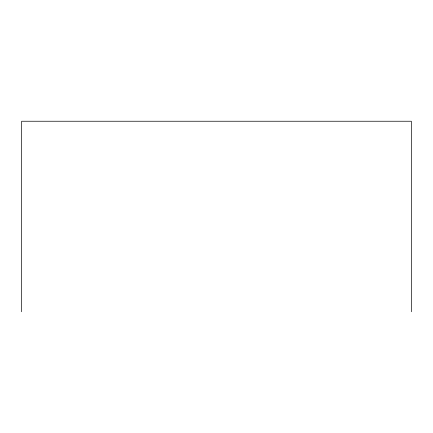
<?xml version="1.0" encoding="UTF-8"?>
<svg xmlns="http://www.w3.org/2000/svg" width="433" height="433" viewBox="0 0 433 433"><rect width="100%" height="100%" fill="white"/><g stroke="black" fill="none" stroke-linecap="round" stroke-linejoin="round"><path stroke-width="0.65" d="M411.35 311.76L411.35 121.24L21.65 121.24L21.65 311.76"/></g></svg>
